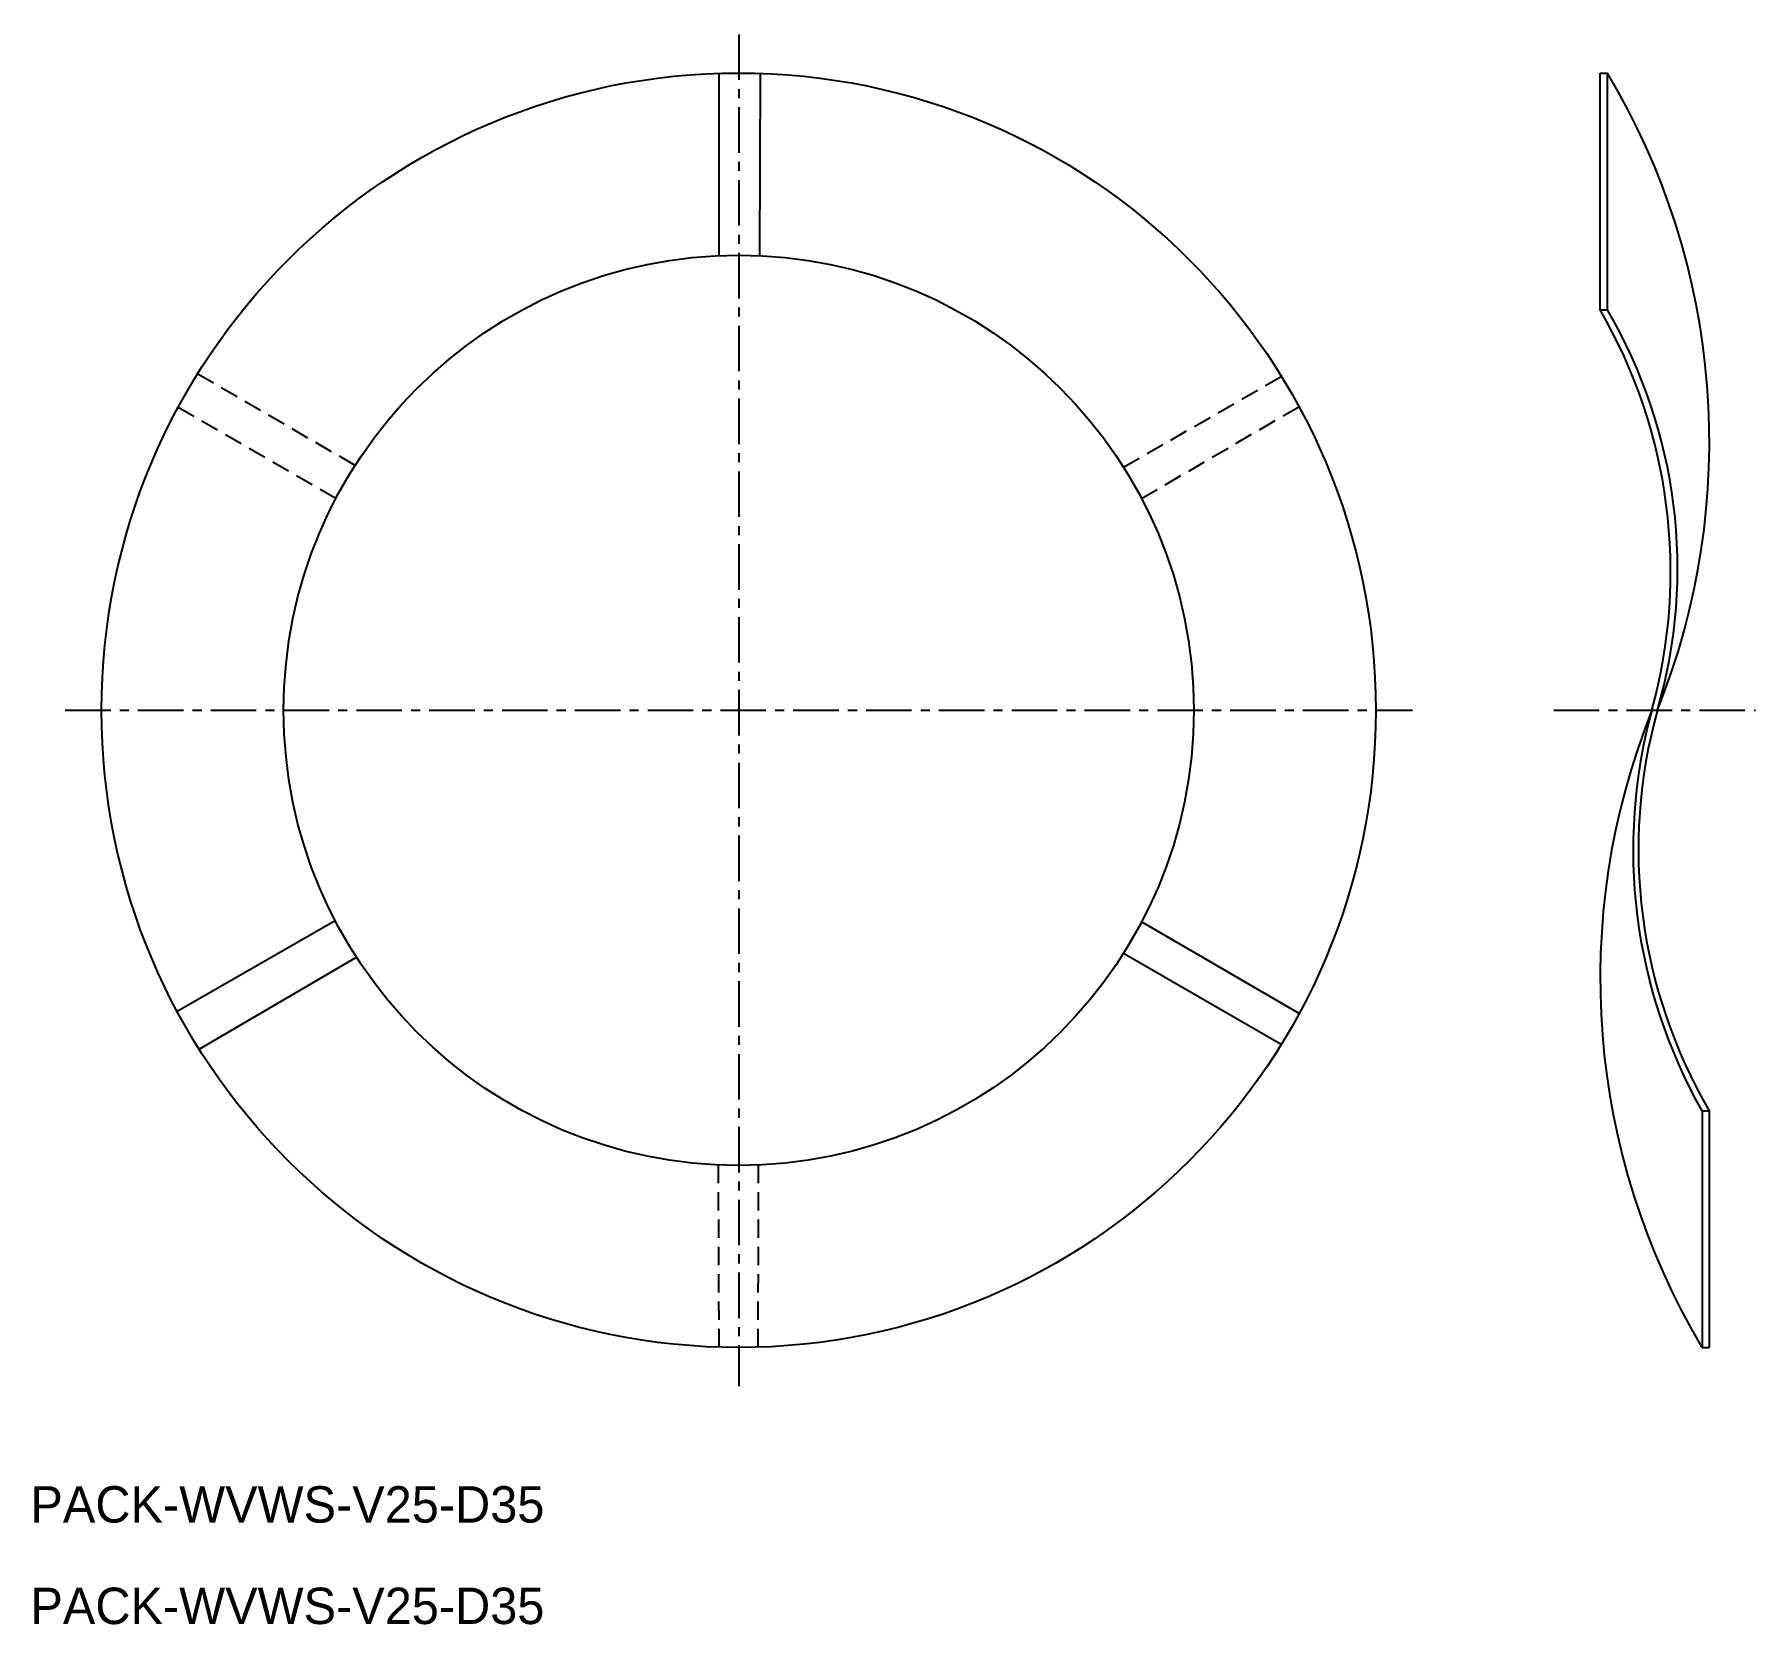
# Model space of a CAD drawing. Extents: x 71.9 to 119.2, y 8.4 to 52.
import ezdxf

# ---------------------------------------------------------------- set-up
doc = ezdxf.new("R2010")
doc.units = 0
doc.header["$MEASUREMENT"] = 0
doc.linetypes.add('CENTER', pattern=[2, 1.25, -0.25, 0.25, -0.25])
doc.linetypes.add('DASHED', pattern=[0.75, 0.5, -0.25])
doc.layers.get('0').update_dxf_attribs({"linetype": 'CONTINUOUS'})
doc.layers.add('CENTER', color=1, linetype='CENTER')

msp = doc.modelspace()

# ---------------------------------------------------------------- linework, layer by layer
at = {"color": 7, "linetype": 'Continuous'}
for p, q in [((90.717, 50.976), (90.717, 45.972)), ((91.85, 50.974), (91.835, 45.971)), ((114.924, 50.984), (115.124, 50.984)), ((114.924, 44.484), (114.924, 50.984)), ((115.124, 44.484), (115.124, 50.984)), ((114.924, 44.484), (115.124, 44.484)), ((75.84, 25.217), (80.178, 27.711)), ((106.657, 25.159), (102.33, 27.67)), ((76.446, 24.174), (80.766, 26.7)), ((106.164, 24.306), (101.832, 26.807)), ((117.724, 22.484), (117.724, 15.984)), ((117.724, 22.484), (117.924, 22.484)), ((117.924, 22.484), (117.924, 15.984)), ((117.724, 15.984), (117.924, 15.984))]:
    msp.add_line(p, q, dxfattribs=at)
at = {"color": 3, "linetype": 'DASHED'}
for p, q in [((80.727, 40.208), (76.4, 42.72)), ((101.833, 40.158), (106.171, 42.652)), ((80.198, 39.297), (75.866, 41.799)), ((102.33, 39.298), (106.65, 41.822)), ((90.699, 20.997), (90.717, 15.993)), ((91.798, 20.996), (91.791, 15.992))]:
    msp.add_line(p, q, dxfattribs=at)
at = {"color": 7, "linetype": 'Continuous'}
for radius in [17.5, 12.5]:
    msp.add_circle((91.264, 33.484), radius, dxfattribs=at)
for centre, radius, start, end in [((98.214, 40.852), 19.713, 338.0536, 30.9316), ((102.534, 37.287), 14.328, 344.6097, 30.1529), ((103.026, 37.386), 14.026, 343.8486, 30.4014), ((134.705, 26.122), 19.778, 158.1474, 210.8377), ((130.336, 29.647), 14.505, 164.6588, 209.5913), ((130.202, 29.667), 14.225, 164.4346, 210.328)]:
    msp.add_arc(centre, radius, start, end, dxfattribs=at)
at = {"layer": 'CENTER', "color": 1, "linetype": 'CENTER'}
for p, q in [((91.267, 52.044), (91.267, 14.924)), ((72.763, 33.484), (109.77, 33.484)), ((113.652, 33.484), (119.195, 33.484))]:
    msp.add_line(p, q, dxfattribs=at)

# ---------------------------------------------------------------- texts
at = {"color": 7, "linetype": 'Continuous'}
for p in [(71.808, 11.175), (71.808, 8.389)]:
    msp.add_text('PACK-WVWS-V25-D35', height=1, dxfattribs=at).set_placement(p)

doc.saveas('drawing.dxf')
